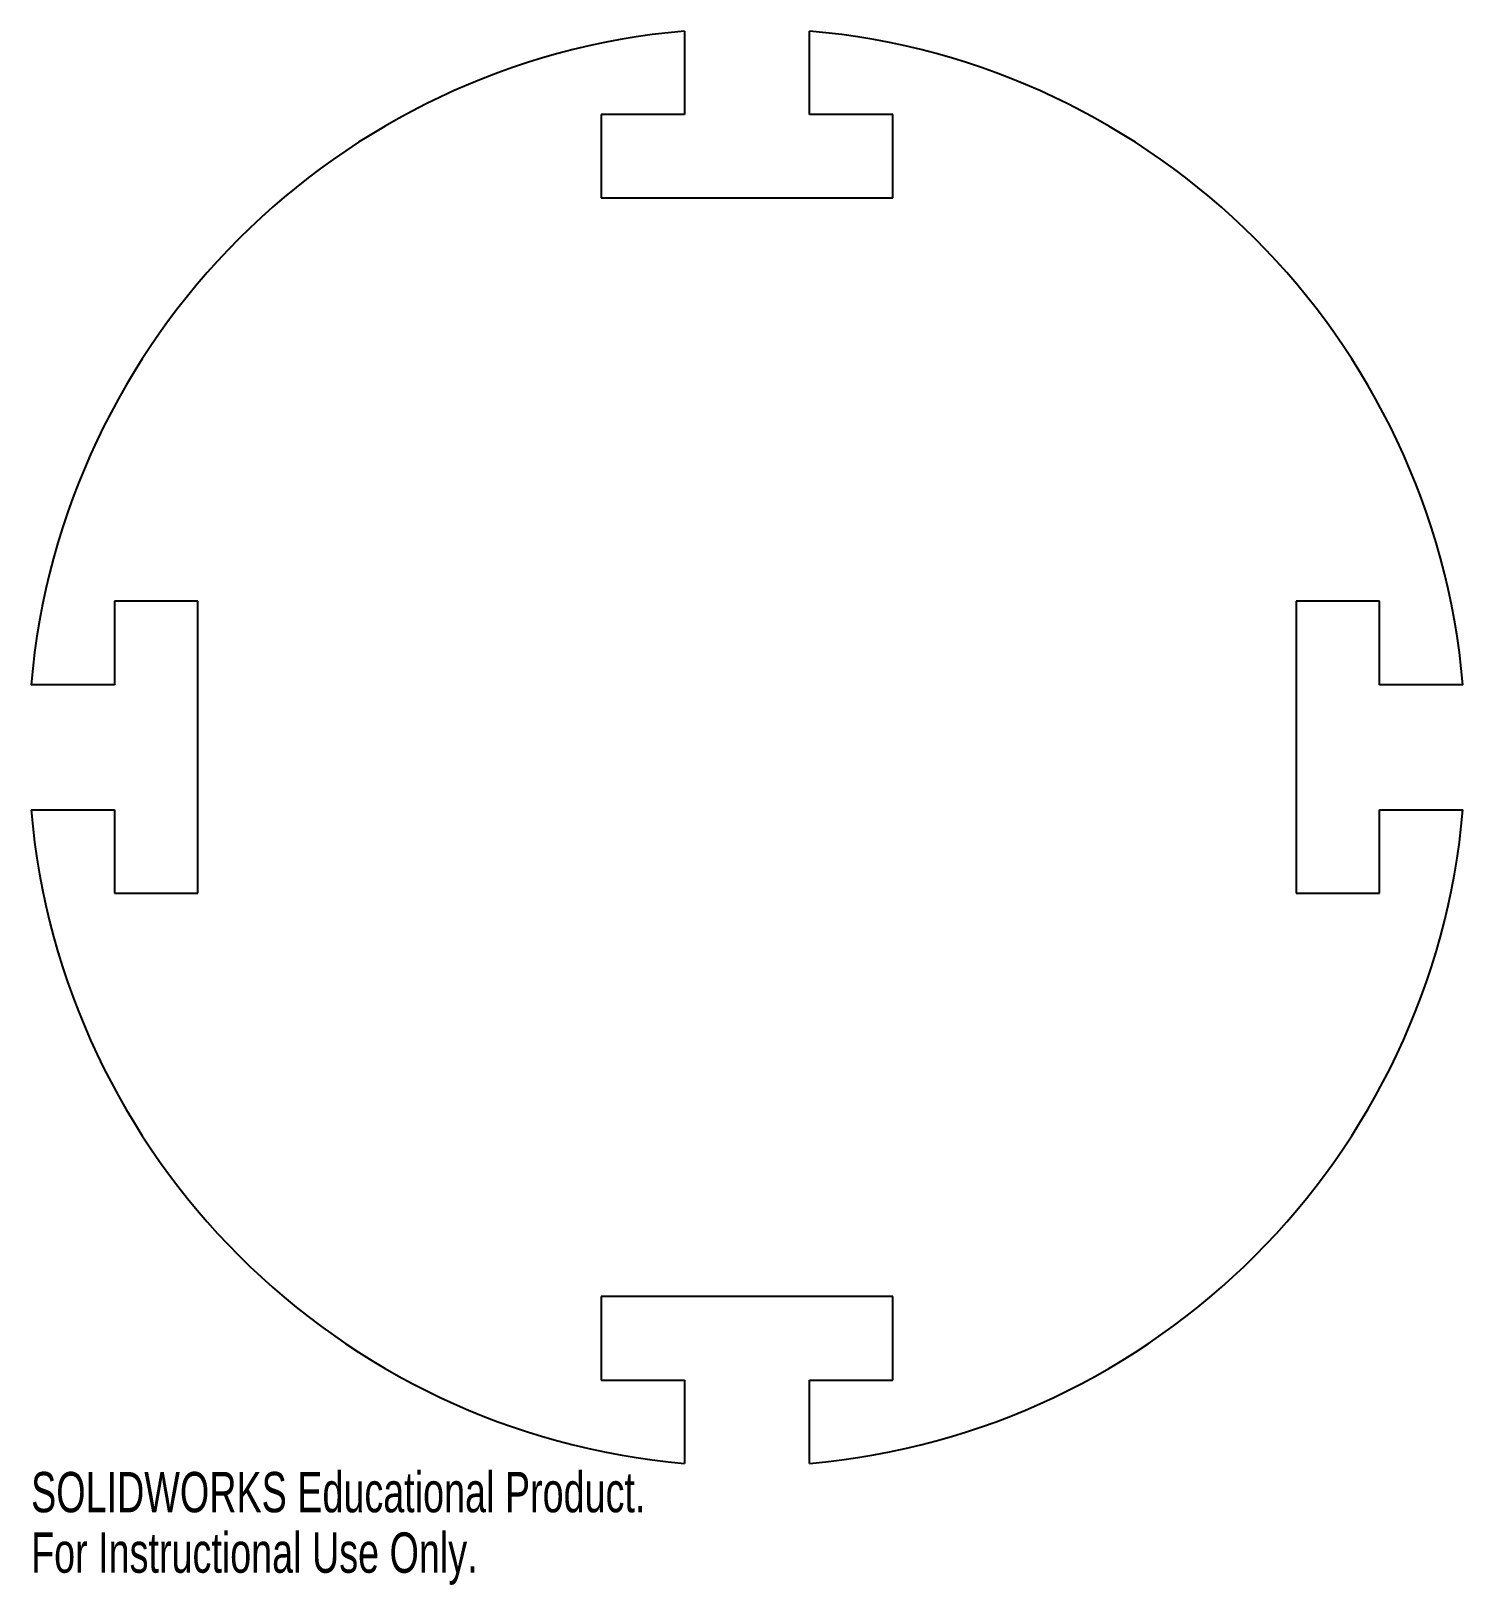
# Model space of a CAD drawing. Header units: millimetres. Extents: x -86 to 86, y -100 to 86.
import ezdxf

# ---------------------------------------------------------------- set-up
doc = ezdxf.new("R2010")
doc.units = ezdxf.units.MM
doc.styles.add('SLDTEXTSTYLE0', font='TXT', dxfattribs={"width": 0.7})

msp = doc.modelspace()

# ---------------------------------------------------------------- linework, layer by layer
at = {"color": 7, "linetype": 'Continuous', "lineweight": 25}
for p, q in [((-7.5, 85.87), (-7.5, 75.87)), ((7.5, 75.87), (7.5, 85.87)), ((-7.5, 75.87), (-17.5, 75.87)), ((-17.5, 75.87), (-17.5, 65.87)), ((17.5, 75.87), (7.5, 75.87)), ((17.5, 65.87), (17.5, 75.87)), ((-17.5, 65.87), (17.5, 65.87)), ((-65.87, 17.5), (-75.87, 17.5)), ((-75.87, 17.5), (-75.87, 7.5)), ((-65.87, -17.5), (-65.87, 17.5)), ((75.87, 17.5), (65.87, 17.5)), ((65.87, 17.5), (65.87, -17.5)), ((75.87, 7.5), (75.87, 17.5)), ((-75.87, 7.5), (-85.87, 7.5)), ((85.87, 7.5), (75.87, 7.5)), ((-85.87, -7.5), (-75.87, -7.5)), ((-75.87, -7.5), (-75.87, -17.5)), ((75.87, -17.5), (75.87, -7.5)), ((75.87, -7.5), (85.87, -7.5)), ((-75.87, -17.5), (-65.87, -17.5)), ((65.87, -17.5), (75.87, -17.5)), ((17.5, -65.87), (-17.5, -65.87)), ((-17.5, -65.87), (-17.5, -75.87)), ((17.5, -75.87), (17.5, -65.87)), ((-17.5, -75.87), (-7.5, -75.87)), ((-7.5, -75.87), (-7.5, -85.87)), ((7.5, -85.87), (7.5, -75.87)), ((7.5, -75.87), (17.5, -75.87))]:
    msp.add_line(p, q, dxfattribs=at)
for start, end in [(94.9914, 175.0086), (4.9914, 85.0086), (184.9914, 265.0086), (274.9914, 355.0086)]:
    msp.add_arc((0, 0), 86.2, start, end, dxfattribs=at)

# ---------------------------------------------------------------- texts
at = {"color": 7, "linetype": 'Continuous', "char_height": 4.8336, "attachment_point": 1, "style": 'SLDTEXTSTYLE0'}
for s, insert in [('SOLIDWORKS Educational Product.', (-85.87, -86.89)), ('For Instructional Use Only.', (-85.87, -94.14))]:
    msp.add_mtext(s, dxfattribs=dict(at, insert=insert))

doc.saveas('drawing.dxf')
